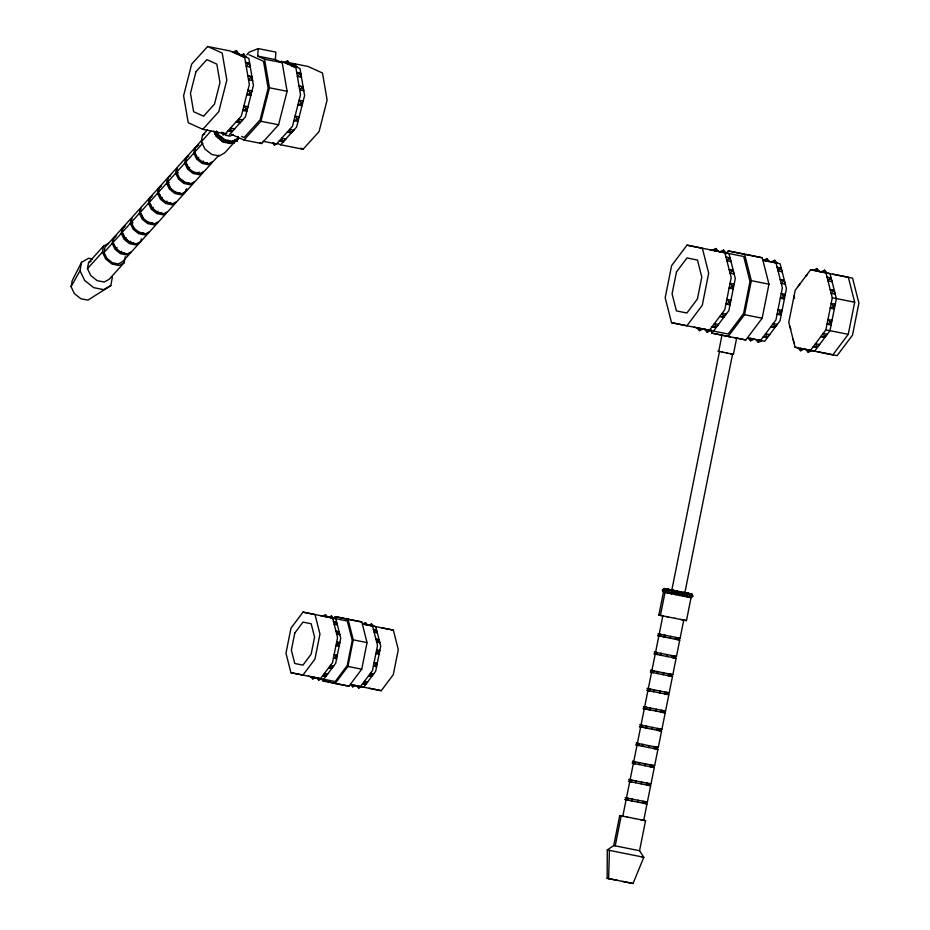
<?xml version="1.0" encoding="UTF-8"?>
<svg xmlns="http://www.w3.org/2000/svg" width="930" height="930" viewBox="0 0 930 930"><rect width="100%" height="100%" fill="white"/><g stroke="black" fill="none" stroke-linecap="round" stroke-linejoin="round"><path stroke-width="1.4" d="M644.072 820.388L645.548 820.69L639.549 850.717L643.804 857.251L633.051 883.5L607.139 878.315L607.302 849.95L613.73 845.556L619.729 815.529L622.031 815.982M608.615 878.629L609.394 850.38L607.302 849.95M216.62 131.246L215.051 133.978L218.108 134.362L217.934 137.547L219.189 138.675L221.003 136.675L217.934 137.547L215.051 133.978L216.62 131.246L218.108 134.362L224.944 139.826L232.5 141.325L237.882 138.291L238.22 136.443M282.197 62.694L264.55 59.195L257.715 56.114L258.203 48.593L275.85 52.103L275.361 59.613L282.197 62.694L287.103 91.303L278.582 124.783L261.632 143.534L243.974 140.023L231.396 134.35M112.344 277.163L110.809 285.638L87.908 300.146L80.817 298.728L74.4 293.601L71.099 286.707L72.191 280.697L81.549 262.26L88.664 258.249L92.407 258.993M71.099 286.707L80.015 270.735L81.549 262.26M125.283 256.68L124.202 262.667L109.252 279.209L104.218 282.046L97.15 280.639L90.756 275.524L87.466 268.665L88.548 262.679L103.497 246.136L108.531 243.3M87.466 268.665L102.416 252.135L103.497 246.136M113.123 238.278L112.193 243.428L115.018 249.321L120.505 253.704L126.573 254.913L130.898 252.472L122.737 261.504L118.412 263.946L112.344 262.737L106.857 258.342L104.032 252.449L104.962 247.299L113.123 238.278L115.285 237.057M117.122 247.636L116.215 248.647L113.1 242.416L114.03 237.266L122.19 228.245L124.353 227.025M113.1 242.416L121.26 233.395L122.19 228.245M122.167 232.395L123.097 227.245L131.258 218.213L130.328 223.363L122.167 232.395L124.992 238.289L130.479 242.672L136.547 243.881L140.872 241.44L149.032 232.419L144.708 234.848L138.64 233.651L133.153 229.257L130.328 223.363M131.235 222.363L132.165 217.213L140.325 208.181L139.395 213.33L131.235 222.363L134.35 228.582M149.393 198.16L148.463 203.298L151.288 209.204L156.786 213.586L162.855 214.795L167.168 212.354L159.007 221.387L154.682 223.816L148.614 222.619L143.127 218.225L140.302 212.331L141.232 207.181L149.393 198.16L151.555 196.939M140.872 241.44L141.337 238.87M158.46 188.127L157.53 193.277L160.355 199.171L165.854 203.554L171.922 204.763L176.247 202.322L168.074 211.354L163.761 213.795L157.693 212.586L152.195 208.192L149.37 202.298L150.3 197.148L158.46 188.127L160.623 186.907M158.437 192.266L159.367 187.116L167.528 178.095L166.598 183.245L158.437 192.266L161.262 198.16L166.761 202.554L172.829 203.763L177.153 201.322L185.314 192.301L185.779 189.72M167.505 182.245L168.435 177.095L176.595 168.063L175.665 173.213L167.505 182.245L170.33 188.139L175.828 192.522L181.896 193.731L186.221 191.289L194.382 182.268L190.057 184.698L183.989 183.501L178.49 179.106L175.665 173.213M189.267 183.071L184.245 182.071L179.688 178.432L176.572 172.213L177.502 167.063L185.663 158.03L187.825 156.821M176.572 172.213L184.733 163.18L185.663 158.03M194.73 148.01L193.8 153.148L196.625 159.053L202.124 163.436L208.192 164.645L212.517 162.204L204.356 171.236L200.031 173.666L193.963 172.469L188.465 168.074L185.64 162.18L186.57 157.031L194.73 148.01L196.893 146.789M186.221 191.289L186.686 188.72M198.729 157.368L197.823 158.367L194.707 152.148L195.637 146.998L201.984 139.977M235.127 141.348L224.665 152.915L219.282 155.949L211.726 154.45L204.891 148.986L201.38 141.639L202.531 135.234L207.285 129.979M322.315 680.26L335.184 683.434L347.936 666.461L353.249 639.863L348.018 619.229L335.3 616.648L333.219 619.415M335.184 683.434L348.983 686.177L361.735 669.205L367.048 642.607L361.805 621.972L335.3 616.648M667.868 616.892L658.859 615.067L663.439 592.166L662.962 590.166L664.16 588.516L673.227 590.318M660.44 615.393L665.74 588.853L664.16 588.516L662.381 590.062L663.439 592.166L679.795 595.456L691.048 597.688L692.827 596.142L691.769 594.038L685.747 592.817M639.549 850.717L615.218 845.858L621.217 815.842L619.729 815.529M626.808 799.893L624.832 799.509L626.099 799.777L622.821 816.156L621.554 815.889M626.099 799.777L631.935 800.951L632.307 799.126L626.46 797.952L629.738 781.56L628.471 781.305L630.447 781.688M635.574 782.735L635.946 780.921L630.098 779.747L633.377 763.356L632.109 763.088L635.074 763.669M633.377 763.356L639.212 764.53L639.573 762.705L633.737 761.542L637.015 745.151L635.748 744.884L638.712 745.465L639.061 743.663L636.108 743.058L643.211 744.5L642.851 746.325L637.015 745.151M637.375 743.326L640.654 726.946L639.387 726.679L642.351 727.26L642.7 725.458L639.747 724.854L646.85 726.295L646.49 728.12L640.654 726.946M641.014 725.121L644.292 708.73L643.025 708.474L645.99 709.055M645.966 709.067L646.338 707.253L645.281 707.033L644.92 708.846L645.966 709.067L650.128 709.904L650.488 708.09L644.653 706.916L647.931 690.525L646.652 690.258M647.931 690.525L653.767 691.699L654.127 689.874L648.291 688.712L651.57 672.32L650.291 672.053L652.279 672.437M651.57 672.32L657.405 673.494L657.766 671.669L651.93 670.495L655.208 654.115L653.93 653.848L655.917 654.232M655.208 654.115L661.044 655.29L661.404 653.465L655.569 652.29L658.847 635.899L657.568 635.643L659.556 636.027M658.847 635.899L664.683 637.073L665.043 635.26L659.207 634.086L662.846 615.881L661.579 615.613M630.726 779.863L630.366 781.677L631.412 781.898L631.784 780.084L628.831 779.48L630.098 779.747M638.003 743.442L637.643 745.267L638.689 745.488M641.642 725.237L641.282 727.062L642.328 727.272M656.196 652.407L655.836 654.22L656.882 654.441L657.243 652.628L654.302 652.023L655.569 652.29M659.835 634.202L659.475 636.015L660.521 636.236L660.881 634.423L657.94 633.818L659.207 634.086M649.977 689.037L649.605 690.862L648.559 690.641L648.919 688.816L649.977 689.037L647.024 688.444L648.291 688.712M653.616 670.832L653.244 672.657L652.197 672.437L652.558 670.611L653.616 670.832L650.663 670.228L651.93 670.495M721.087 334.974L721.971 335.172L718.739 351.389L722.622 352.168M671.262 593.747L675.599 590.829L674.878 594.479L671.995 590.108L669.077 591.422L668.624 593.224L669.344 589.574L669.077 591.422L671.262 593.747L671.995 590.108L680.528 591.817L682.608 594.13L682.992 596.095L683.724 592.457L682.608 594.13L679.795 595.456L676.912 591.096L676.18 594.735L680.528 591.817L679.795 595.456M675.75 637.387L675.389 639.212L679.749 640.073L676.47 656.464L672.111 655.604L671.751 657.417L674.215 657.905L674.576 656.08M730.701 353.784L733.41 354.318L736.653 338.09L734.572 337.683M645.106 803.567L645.467 801.741M648.745 785.362L649.105 783.537M652.744 765.332L652.383 767.145L649.919 766.669L650.291 764.844L654.639 765.704L657.917 749.324L656.65 749.057M656.022 748.941L656.382 747.115M660.021 728.911L659.661 730.736L652.174 729.248L652.535 727.434L658.952 728.713M663.66 710.706L663.299 712.531L655.813 711.043L656.173 709.218L662.59 710.508M670.577 676.11L670.937 674.285L663.45 672.809L663.09 674.634L669.507 675.912M677.854 639.689L678.214 637.875L670.728 636.387L670.356 638.213L676.784 639.491M689.642 593.631L690.106 595.619L687.351 596.955L688.072 593.317L691.769 594.038L692.234 596.037L690.583 597.583M711.008 329.615L711.903 333.126L728.19 336.439L744.512 314.712L751.312 280.674L744.605 254.262L728.318 250.949L726.167 253.82M643.723 820.33L647.001 803.938L645.734 803.683M647.001 803.938L642.642 803.078L643.014 801.265L647.361 802.125L650.64 785.734L649.373 785.466M650.64 785.734L646.28 784.874L646.652 783.048L651 783.92L654.278 767.529L653.011 767.262M657.917 749.324L653.558 748.464L653.93 746.639L658.277 747.499L661.556 731.108L660.288 730.852M661.556 731.108L657.196 730.248L657.568 728.434L661.916 729.294L665.194 712.903L663.927 712.636M665.194 712.903L660.835 712.043L661.207 710.218L665.555 711.09L668.833 694.698L667.566 694.431M668.833 694.698L664.473 693.838L664.834 692.013L669.193 692.873L672.471 676.494L671.204 676.226M672.471 676.494L668.112 675.633L668.472 673.808L672.832 674.669L676.11 658.277L674.843 658.022M677.145 637.678L680.109 638.259L683.748 620.043L682.481 619.775M690.211 593.735L689.479 597.374L692.234 596.037L690.211 593.735L691.92 595.956L690.13 597.49M680.783 619.461L686.468 620.589L691.769 594.038M728.19 336.439L745.837 339.95L762.158 318.211L768.959 284.173L762.251 257.773L745.976 254.46M825.875 329.871L832.292 297.774L825.968 272.862L810.611 269.735L795.208 290.241L788.791 322.338L795.115 347.25L810.483 350.377L825.875 329.871L848.265 334.323L854.682 302.215L848.358 277.314L823.236 272.304L824.619 270.2L827.328 273.118M243.974 140.023L260.935 121.272L269.456 87.792L264.55 59.195M213.795 131.142L216.295 136.361L223.13 141.825L230.687 143.325L233.872 143.081L234.779 140.035M236.976 141.337L235.604 139.57L233.79 141.581L236.976 141.337L237.882 138.291L238.801 138.698L236.976 139.767M324.465 616.404L325.547 614.765L327.662 617.043M330.464 617.625L331.545 615.986L333.661 618.264L347.297 620.984L352.238 640.444L347.216 665.531L335.195 681.539L290.916 672.681L285.975 653.22L290.985 628.134L303.017 612.126L333.661 618.264M313.829 677.249L312.747 678.9L310.632 676.61M367.641 624.995L365.525 622.705L364.444 624.356L393.355 630.145L398.296 649.605L393.285 674.68L381.254 690.699L362.491 686.921M370.442 625.576L371.523 623.925L373.639 626.216M359.805 686.421L358.724 688.061L356.608 685.782M714.461 250.647L715.844 248.543L718.553 251.46M722.145 252.204L723.528 250.1L726.237 253.018L687.003 245.16L671.6 265.655L665.194 297.763L671.518 322.675L686.875 325.802L702.266 305.296L708.683 273.188L702.359 248.287L687.003 245.16M765.623 260.819L767.018 258.714L769.715 261.632L763.402 260.365L767.018 258.714M774.69 260.272L773.307 262.376L777.399 263.19L774.69 260.272L771.075 261.923M819.644 271.56L816.947 268.642L815.552 270.746L821.736 271.955M688.909 597.269L690.106 595.619L688.072 593.317L686.968 594.991L684.154 596.328L732.561 354.144L733.41 354.318M243.695 54.056L242.126 56.381L246.218 57.195L243.695 54.056L240.01 55.428L242.742 55.963M294.856 64.228L293.299 66.553L297.391 67.367L294.856 64.228L291.183 65.6L293.903 66.135M323.698 679.249L335.73 663.241L340.74 638.154L335.8 618.694M713.484 331.092L728.876 310.585L735.293 278.477L728.969 253.576L725.133 252.797M848.265 334.323L832.862 354.83L807.763 349.82L808.24 352.284L811.855 350.633L814.575 351.191L829.967 330.685L836.384 298.588L830.06 273.676L826.224 272.897M207.634 46.5L191.638 64.182L183.605 95.767L188.232 122.748L202.81 129.316L225.316 133.792L241.312 116.111L249.345 84.525L244.718 57.544L230.14 50.976L207.634 46.5L222.212 53.068L226.839 80.05L218.794 111.635L202.81 129.316M246.729 54.835L249.101 52.22L258.203 48.593M201.38 141.639L210.878 131.13M104.032 252.449L112.193 243.428M140.302 212.331L148.463 203.298M149.37 202.298L157.53 193.277M185.64 162.18L193.8 153.148M194.707 152.148L202.868 143.127M132.014 223.7L132.92 222.7M169.19 182.571L168.284 183.582L170.62 188.465M177.351 173.55L178.258 172.55M216.295 136.361L218.108 134.362M133.606 242.997L129.84 242.253L125.283 238.615L126.189 237.615M157.949 211.156L157.042 212.156L152.485 208.518L153.392 207.518M162.459 197.486L161.553 198.497L159.216 193.603M189.662 167.4L188.755 168.4L186.419 163.517M120.761 252.286L121.667 251.274M129.84 242.253L130.746 241.242M167.016 201.124L166.11 202.136L171.132 203.135M203.286 161.006L202.38 162.006L207.402 163.006M229.408 134.606L245.404 116.924L253.437 85.339L248.822 58.358L245.171 56.718M223.13 141.825L224.944 139.826L225.897 142.639L228.152 140.453L225.897 142.639L223.13 141.825L220.236 139.512L222.049 137.512L221.875 140.697L224.944 139.826M199.241 172.038L198.334 173.038L193.312 172.038M218.864 155.182L213.423 161.204L209.099 163.645L203.031 162.436L197.532 158.042M232.5 141.325L230.256 143.511L229.303 140.686L227.49 142.697L230.256 143.511L232.5 141.325L233.872 143.081M272.63 142.895L274.327 144.987L278 143.615L280.581 144.778L296.565 127.096L304.61 95.511L299.983 68.529L296.333 66.89M280.581 144.778L303.087 149.253L319.083 131.572L327.116 99.987L322.489 73.005L307.911 66.437L288.219 62.519M805.636 276.361L807.438 274.455M797.94 286.614L800.172 283.638M690.374 597.548L692.827 596.142L691.106 593.898M202.531 135.234L204.681 134.013M195.637 146.998L198.881 145.173M186.57 157.031L188.732 155.81M233.058 134.431L230.024 136.152L225.769 135.303L221.91 132.223M168.435 177.095L170.597 175.875M230.687 143.325L232.965 142.046M233.79 141.581L234.523 141.174M159.367 187.116L161.529 185.907M150.3 197.148L152.462 195.928M123.097 227.245L125.259 226.025M185.314 192.301L180.99 194.73L174.921 193.521L169.423 189.139L166.598 183.245M114.03 237.266L116.192 236.057M88.548 262.679L91.07 261.26M124.202 262.667L119.168 265.503L112.1 264.097L105.706 258.993L102.416 252.135M110.809 285.638L103.695 289.649L93.709 287.661L84.665 280.442L80.015 270.735M662.962 590.166L665.729 588.83L674.971 590.69M712.229 250.193L715.844 248.543M719.913 251.751L723.528 250.1M813.32 270.293L816.947 268.642M821.004 271.851L824.619 270.2M696.756 327.709L699.465 330.627L703.08 328.976M704.44 329.267L707.149 332.184L710.764 330.534L728.19 334.01L743.593 313.515L749.999 281.406L743.675 256.494L728.318 253.379M750.626 340.799L754.253 339.148L750.15 338.334L750.626 340.799L747.929 337.881L760.554 340.45L775.946 319.955L782.363 287.847L776.038 262.934L763.402 260.365M755.602 339.438L758.31 342.356L761.926 340.706L764.646 341.264L780.038 320.769L786.455 288.66L780.131 263.748L776.294 262.969M797.859 347.808L800.556 350.726L804.171 349.075M322.722 616.055L325.547 614.765M328.72 617.276L331.545 615.986M365.525 622.705L362.7 624.007L372.57 626.006L377.51 645.467L372.5 670.553L360.468 686.561L350.61 684.561L352.726 686.84L355.551 685.55M368.699 625.216L371.523 623.925L371.895 625.855M315.572 677.61L312.747 678.9L312.375 676.97M316.63 677.831L318.746 680.121L321.571 678.819M361.549 686.77L358.724 688.061L358.352 686.131L363.676 687.2L375.697 671.193L380.707 646.106L375.767 626.646L372.767 626.029M221.468 132.723L223.154 134.815L226.839 133.443M793.999 342.845L793.081 339.229M672.89 590.259L671.03 589.899L671.832 590.062L719.483 351.54L717.844 351.203M683.05 592.305L684.899 592.666L686.968 594.991L687.351 596.955M658.859 615.067L661.323 615.544M676.11 658.277L666.729 656.417L667.089 654.604L673.506 655.883M646.35 707.23L643.386 706.649L644.653 706.916M634.446 761.658L632.47 761.275L633.737 761.542M654.278 767.529L644.897 765.669L645.257 763.844L651.674 765.123M627.169 798.08L625.192 797.684L626.46 797.952M640.758 819.749L645.548 820.69M607.139 878.315L617.694 880.408M633.051 883.5L622.496 881.408M257.715 56.114L275.361 59.613M235.453 52.685L232.721 52.138L236.406 50.778L238.929 53.905L242.811 55.649M238.929 53.905L234.837 53.091L236.406 50.778L236.813 52.952M290.102 64.077L286.01 63.263L287.568 60.95L290.102 64.077L293.973 65.832M269.456 87.792L287.103 91.303M260.935 121.272L278.582 124.783M263.109 141.302L276.489 143.964L292.473 126.282L300.518 94.697L295.891 67.716L281.313 61.148M728.318 250.949L762.251 257.773M810.611 269.735L814.703 270.549M751.312 280.674L768.959 284.173M832.292 297.774L854.682 302.215M175.177 192.103L180.199 193.103M744.512 314.712L762.158 318.211M158.298 212.412L162.064 213.156M671.518 322.675L710.764 330.534M761.926 340.706L757.834 339.892L758.31 342.356M795.115 347.25L797.847 347.797M806.252 349.471L800.079 348.262L800.556 350.726M711.903 333.126L721.401 335.021M147.975 222.189L152.997 223.188M138.907 232.221L143.929 233.221M726.911 353.028L731.329 353.912M122.028 252.53L124.539 253.03M679.249 591.55L688.072 593.317M674.715 618.252L682.771 619.868M348.018 619.229L361.805 621.972M353.249 639.863L367.048 642.607M347.936 666.461L361.735 669.205M357.085 685.84L352.354 684.922L352.726 686.84M322.466 680.853L348.983 686.177M655.313 746.918L648.896 745.639L648.536 747.464L654.952 748.743M648.036 783.339L641.619 782.049L641.258 783.874L647.675 785.153M644.397 801.544L637.98 800.265L637.62 802.079L644.037 803.357M634.69 818.54L642.095 820.016M721.971 335.172L730.306 336.834M722.261 352.098L727.074 353.063M675.413 590.748L677.865 591.236M680.33 591.724L681.481 591.957M666.682 616.66L675.215 618.369M664.229 635.097L671.076 636.469M663.857 636.911L670.716 638.282M660.591 653.302L667.438 654.673M660.219 655.127L667.077 656.499M656.952 671.507L663.799 672.878M656.58 673.332L663.439 674.703M653.313 689.723L660.161 691.095M652.941 691.536L659.8 692.908M649.675 707.928L656.522 709.299M644.292 708.73L656.162 711.113M646.036 726.132L652.883 727.504M645.664 727.958L652.523 729.329M642.398 744.337L649.245 745.709M642.025 746.162L648.884 747.534M638.759 762.554L645.606 763.925M638.399 764.367L645.246 765.739M635.12 780.758L641.967 782.13M629.738 781.56L641.607 783.944M631.482 798.963L638.329 800.335M631.121 800.788L637.968 802.16M621.217 815.842L627.843 817.168M627.053 817.017L635.027 818.609M609.394 850.38L643.804 857.251L641.712 856.809M832.989 274.187L852.577 278.151L858.902 303.064L852.485 335.172L837.081 355.667L817.505 351.703M709.52 249.635L724.877 252.762L731.201 277.663L724.784 309.771L709.381 330.278L694.024 327.151M701.964 328.743L705.812 329.534M736.339 338.02L745.837 339.95M381.358 627.704L393.355 630.145M320.606 615.625L332.603 618.055L337.544 637.527L332.533 662.602L320.501 678.621L308.504 676.18M303.017 612.126L315.014 614.567L319.955 634.028L314.945 659.103L302.913 675.122L290.916 672.681M369.257 688.258L381.254 690.699M684.887 620.264L686.468 620.589M678.842 637.992L680.109 638.259M678.481 639.805L679.749 640.073M675.203 656.196L676.47 656.464M671.565 674.401L672.832 674.669M667.926 692.606L669.193 692.873M664.287 710.822L665.555 711.09M660.649 729.027L661.916 729.294M657.01 747.232L658.277 747.499M653.371 765.437L654.639 765.704M649.733 783.653L651 783.92M646.094 801.858L647.361 802.125M613.73 845.556L615.218 845.858M248.949 54.719L263.527 61.287L268.154 88.257L260.109 119.842L244.125 137.535L241.695 136.443M300.657 148.161L303.087 149.253M259.528 142.581L261.632 143.534M225.316 133.792L222.747 132.63L223.154 134.815M179.397 178.107L184.896 182.489L190.964 183.698L195.288 181.269L203.449 172.236L199.125 174.677L193.056 173.468L187.558 169.074L184.733 163.18M134.06 228.257L139.547 232.64L145.615 233.849L149.939 231.419L158.1 222.386L153.776 224.828L147.707 223.619L142.22 219.224L139.395 213.33M115.925 248.31L121.412 252.704L127.48 253.913L131.804 251.472L139.965 242.451L135.641 244.881L129.572 243.672L124.085 239.289L121.26 233.395M805.531 349.366L808.24 352.284M690.862 593.851L691.92 595.956M150.149 203.635L152.485 208.518M141.081 213.668L143.418 218.55M122.946 233.732L125.283 238.615M789.919 326.779L790.86 329.232M794.069 295.949L794.557 298.46M706.672 329.72L707.149 332.184M698.988 328.162L699.465 330.627M273.908 142.802L274.327 144.987M318.374 678.191L318.746 680.121M665.74 588.853L665.02 592.491L663.288 590.248L665.078 588.713L664.346 592.352L663.288 590.248L665.74 588.853M294.787 633.051L291.357 650.175L294.729 663.474L302.924 665.136L311.143 654.197L314.573 637.073L311.19 623.774L302.994 622.112L294.787 633.051M676.47 271.944L672.088 293.868L676.401 310.887L686.898 313.015L697.407 299.018L701.79 277.094L697.477 260.075L686.979 257.947L676.47 271.944M664.834 588.655L664.101 592.305L662.381 590.062L664.834 588.655M668.391 589.388L667.659 593.026L665.473 590.69L668.391 589.388M627.087 798.068L626.727 799.893L627.773 800.102L628.145 798.289L627.087 798.068M634.365 761.647L634.004 763.472L635.051 763.693L635.423 761.868L634.365 761.647M659.812 691.013L659.451 692.838L666.938 694.315L667.298 692.501L659.812 691.013M195.951 71.703L190.464 93.279L193.614 111.705L203.577 116.192L214.493 104.114L219.98 82.538L216.818 64.112L206.867 59.625L195.951 71.703M339.857 642.595L338.741 644.269L335.928 645.594L339.125 646.234L338.741 644.269L336.66 641.956L339.857 642.595M337.346 655.139L336.242 656.812L333.417 658.138L336.625 658.777L336.242 656.812L334.149 654.499L337.346 655.139M379.824 650.547L378.719 652.221L375.906 653.546L379.103 654.185L378.719 652.221L376.627 649.907L379.824 650.547M377.324 663.078L376.208 664.764L373.395 666.089L376.592 666.729L376.208 664.764L374.127 662.451L377.324 663.078M734.154 284.162L732.735 286.312L729.132 288.009L733.224 288.823L732.735 286.312L730.062 283.348L734.154 284.162M730.945 300.216L729.527 302.355L725.923 304.064L730.015 304.877L729.527 302.355L726.853 299.402L730.945 300.216M785.327 294.333L783.909 296.484L780.293 298.181L784.397 298.995L783.909 296.484L781.235 293.52L785.327 294.333M782.118 310.388L780.7 312.538L777.085 314.235L781.188 315.049L780.7 312.538L778.026 309.574L782.118 310.388M835.256 304.261L833.838 306.412L830.223 308.109L834.315 308.923L833.838 306.412L831.164 303.447L835.256 304.261M832.048 320.315L830.63 322.466L827.014 324.163L831.118 324.977L830.63 322.466L827.956 319.502L832.048 320.315M252.018 90.919L250.426 93.279L246.764 94.697L250.856 95.511L250.426 93.279L247.926 90.105L252.018 90.919M247.996 106.718L246.404 109.066L242.742 110.484L246.834 111.298L246.404 109.066L243.904 105.904L247.996 106.718M303.18 101.091L301.587 103.451L297.925 104.869L302.018 105.683L301.587 103.451L299.088 100.277L303.18 101.091M299.169 116.889L297.577 119.238L293.903 120.656L297.995 121.47L297.577 119.238L295.077 116.076L299.169 116.889M336.288 622.089L334.196 624.332L337.392 624.96L336.288 622.089L333.475 621.507L336.288 622.089M338.764 631.819L336.66 634.062L339.857 634.69L338.764 631.819L335.951 631.238L338.764 631.819M376.266 630.04L374.162 632.272L377.359 632.912L376.266 630.04L373.453 629.447L376.266 630.04M729.597 257.924L726.911 260.784L731.003 261.597L729.597 257.924L725.993 257.168L729.597 257.924M378.731 639.77L376.638 642.002L379.835 642.642L378.731 639.77L375.918 639.177L378.731 639.77M732.759 270.374L730.073 273.234L734.165 274.048L732.759 270.374L729.155 269.619L732.759 270.374M780.758 268.096L778.073 270.956L782.165 271.769L780.758 268.096L777.154 267.34L780.758 268.096M783.92 280.546L781.235 283.406L785.327 284.22L783.92 280.546L780.317 279.791L783.92 280.546M830.688 278.024L828.002 280.883L832.094 281.697L830.688 278.024L827.084 277.268L830.688 278.024M833.85 290.474L831.164 293.334L835.256 294.147L833.85 290.474L830.246 289.718L833.85 290.474M333.603 666.078L331.475 668.298L328.65 667.763L331.859 668.403L330.406 665.438L333.603 666.078M327.581 674.076L325.465 676.308L322.64 675.773L325.837 676.401L324.384 673.448L327.581 674.076M373.569 674.018L371.454 676.25L368.629 675.715L371.826 676.342L370.373 673.39L373.569 674.018M367.559 682.027L365.444 684.259L362.619 683.713L365.816 684.352L364.362 681.388L367.559 682.027M726.156 314.212L723.435 317.072L719.82 316.374L723.924 317.188L722.064 313.398L726.156 314.212M718.46 324.465L715.74 327.314L712.124 326.628L716.216 327.441L714.356 323.652L718.46 324.465M777.317 324.384L774.609 327.244L770.993 326.546L775.085 327.36L773.225 323.57L777.317 324.384M769.621 334.637L766.901 337.497L763.286 336.8L767.39 337.613L765.529 333.824L769.621 334.637M827.247 334.312L824.538 337.172L820.923 336.474L825.015 337.288L823.155 333.498L827.247 334.312M819.551 344.565L816.831 347.425L813.215 346.727L817.319 347.541L815.459 343.751L819.551 344.565M249.066 63.426L246.218 66.239L250.31 67.053L249.066 63.426L245.543 62.322L249.635 63.135L249.066 63.426M251.379 76.911L248.519 79.724L252.623 80.538L251.379 76.911L247.857 75.807L251.949 76.62L251.379 76.911M300.227 73.598L297.379 76.411L301.471 77.225L300.227 73.598L296.705 72.494L300.797 73.307L300.227 73.598M302.541 87.083L299.693 89.896L303.785 90.71L302.541 87.083L299.018 85.978L303.11 86.792L302.541 87.083M242.579 120.051L239.696 122.841L236.162 121.807L240.254 122.621L239.696 122.841L238.487 119.238L242.579 120.051M234.581 128.886L231.698 131.688L228.164 130.642L232.256 131.456L231.698 131.688L230.489 128.073L234.581 128.886M293.741 130.223L290.858 133.025L287.324 131.979L291.416 132.792L290.858 133.025L289.649 129.41L293.741 130.223M285.743 139.07L282.871 141.86L279.326 140.814L283.429 141.627L282.871 141.86L281.651 138.256L285.743 139.07M287.568 60.95L283.894 62.31L287.986 63.124L287.568 60.95"/></g></svg>
